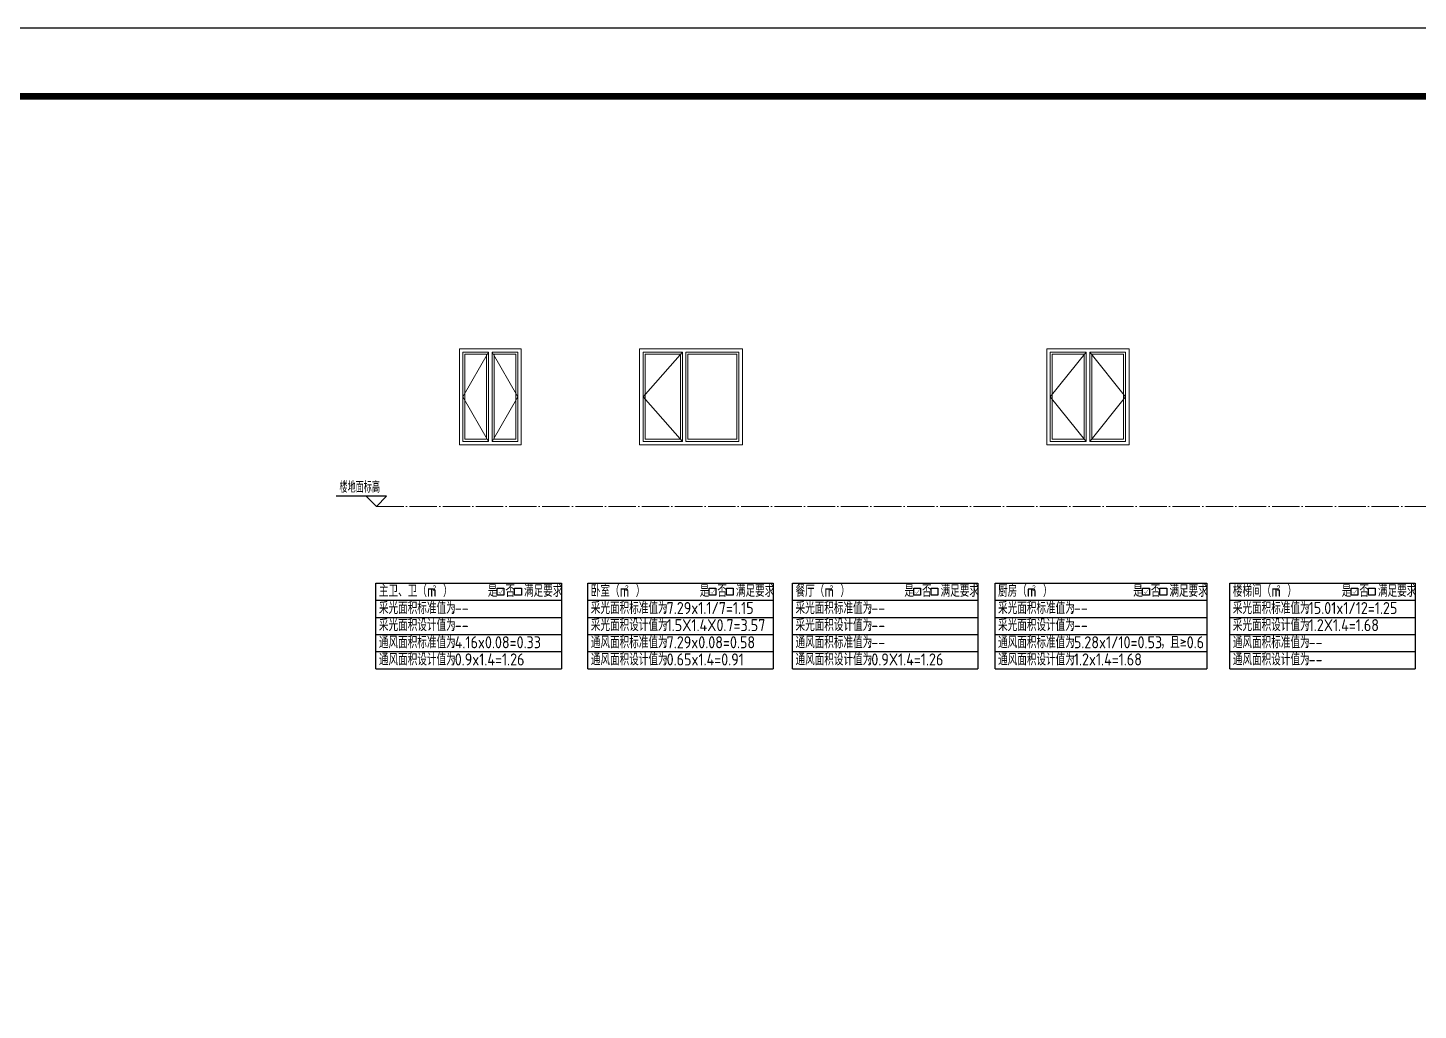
# Model space of a CAD drawing. Extents: x -518115 to 389031, y -231062 to 1628073.
# Drawn here: x 7938 to 28225, y -161765 to -147435 of the extents above; entities that cross this region are included whole.
import ezdxf

# ---------------------------------------------------------------- set-up
doc = ezdxf.new("R2010")
doc.units = 0
doc.header["$LTSCALE"] = 1000
doc.header["$MEASUREMENT"] = 0
doc.linetypes.add('DOTE', pattern=[2.42, 2, -0.2, 0.02, -0.2])
for name, color, linetype in [('AD-INDX', 43, 'Continuous'), ('DIM_ELEV', 3, 'Continuous'), ('图框', 140, 'Continuous')]:
    doc.layers.add(name, color=color, linetype=linetype)
for name, color, linetype, lineweight in [('DOTE', 19, 'DOTE', 9), ('WINDOW', 144, 'Continuous', 15), ('立面-普通轮廓', 7, 'Continuous', 18), ('立面-窗开启线', 250, 'Continuous', 13)]:
    doc.layers.add(name, color=color, linetype=linetype, lineweight=lineweight)
doc.layers.add('yichutu', color=7, linetype='Continuous', true_color=0xffffff, plot=False)
doc.layers.add('不打印-标记', color=10, linetype='Continuous', lineweight=9, plot=False)
doc.styles.add('_TCH_DIM', font='SIMPLEX.shx', dxfattribs={"width": 0.7, "bigfont": 'GBCBIG.shx'})
doc.styles.get("Standard").update_dxf_attribs({"font": 'gbenor.shx', "bigfont": 'gbcbig.shx'})

# ---------------------------------------------------------------- blocks, each defined once
blk = doc.blocks.new('TK')
at = {"layer": '图框'}
blk.add_lwpolyline([(465375, 548714), (549475, 548714), (549475, 489314), (465375, 489314)], close=True, dxfattribs=at)
blk.add_lwpolyline([(465375, 548714), (549475, 548714), (549475, 489314), (465375, 489314)], close=True, dxfattribs=at)
at = {"layer": '图框', "const_width": 100}
blk.add_lwpolyline([(548475, 490314), (548475, 547714), (467875, 547714), (467875, 490314)], close=True, dxfattribs=at)
blk = doc.blocks.new('yct-841-594-84100-59399.9999999999-100-1000.0')
at = {"layer": 'yichutu', "color": 7, "true_color": 0xffffff}
blk.add_lwpolyline([(0, 0), (0, 59400), (84100, 59400), (84100, 0)], close=True, dxfattribs=at)

msp = doc.modelspace()

# ---------------------------------------------------------------- linework, layer by layer
for p, q in [((13018.3, -156784.6), (13018.3, -155534.6)), ((13018.3, -155534.6), (15723.9, -155534.6)), ((15723.9, -155534.6), (15723.9, -156784.6)), ((16109.8, -156784.6), (16109.8, -155534.6)), ((16109.8, -155534.6), (18815.4, -155534.6)), ((18815.4, -155534.6), (18815.4, -156784.6)), ((19096.3, -156784.6), (19096.3, -155534.6)), ((19096.3, -155534.6), (21801.9, -155534.6)), ((21801.9, -155534.6), (21801.9, -156784.6)), ((22051.8, -156784.6), (22051.8, -155534.6)), ((22051.8, -155534.6), (25140.9, -155534.6)), ((25140.9, -155534.6), (25140.9, -156784.6)), ((25477.3, -156784.6), (25477.3, -155534.6)), ((25477.3, -155534.6), (28182.9, -155534.6)), ((28182.9, -155534.6), (28182.9, -156784.6)), ((13018.3, -155784.6), (15723.9, -155784.6)), ((13018.3, -155784.6), (15723.9, -155784.6)), ((16109.8, -155784.6), (18815.4, -155784.6)), ((16109.8, -155784.6), (18815.4, -155784.6)), ((19096.3, -155784.6), (21801.9, -155784.6)), ((19096.3, -155784.6), (21801.9, -155784.6)), ((22051.8, -155784.6), (25140.9, -155784.6)), ((22051.8, -155784.6), (25140.9, -155784.6)), ((25477.3, -155784.6), (28182.9, -155784.6)), ((25477.3, -155784.6), (28182.9, -155784.6)), ((13018.3, -156034.6), (15723.9, -156034.6)), ((16109.8, -156034.6), (18815.4, -156034.6)), ((19096.3, -156034.6), (21801.9, -156034.6)), ((22051.8, -156034.6), (25140.9, -156034.6)), ((25477.3, -156034.6), (28182.9, -156034.6)), ((13018.3, -156284.6), (15723.9, -156284.6)), ((16109.8, -156284.6), (18815.4, -156284.6)), ((19096.3, -156284.6), (21801.9, -156284.6)), ((22051.8, -156284.6), (25140.9, -156284.6)), ((25477.3, -156284.6), (28182.9, -156284.6)), ((13018.3, -156534.6), (15723.9, -156534.6)), ((16109.8, -156534.6), (18815.4, -156534.6)), ((19096.3, -156534.6), (21801.9, -156534.6)), ((22051.8, -156534.6), (25140.9, -156534.6)), ((25477.3, -156534.6), (28182.9, -156534.6)), ((13018.3, -156784.6), (15723.9, -156784.6)), ((16109.8, -156784.6), (18815.4, -156784.6)), ((19096.3, -156784.6), (21801.9, -156784.6)), ((22051.8, -156784.6), (25140.9, -156784.6)), ((25477.3, -156784.6), (28182.9, -156784.6))]:
    msp.add_line(p, q)
for points in [[(14786.1, -155611.2), (14886.1, -155611.2), (14886.1, -155711.2), (14786.1, -155711.2)], [(15040.1, -155611.2), (15140.1, -155611.2), (15140.1, -155711.2), (15040.1, -155711.2)], [(17877.6, -155611.2), (17977.6, -155611.2), (17977.6, -155711.2), (17877.6, -155711.2)], [(18131.6, -155611.2), (18231.6, -155611.2), (18231.6, -155711.2), (18131.6, -155711.2)], [(20864.1, -155611.2), (20964.1, -155611.2), (20964.1, -155711.2), (20864.1, -155711.2)], [(21118.1, -155611.2), (21218.1, -155611.2), (21218.1, -155711.2), (21118.1, -155711.2)], [(24203.1, -155611.2), (24303.1, -155611.2), (24303.1, -155711.2), (24203.1, -155711.2)], [(24457.1, -155611.2), (24557.1, -155611.2), (24557.1, -155711.2), (24457.1, -155711.2)], [(27245.1, -155611.2), (27345.1, -155611.2), (27345.1, -155711.2), (27245.1, -155711.2)], [(27499.1, -155611.2), (27599.1, -155611.2), (27599.1, -155711.2), (27499.1, -155711.2)]]:
    msp.add_lwpolyline(points, close=True)
at = {"color": 6, "const_width": 5}
for points in [[(14812.1, -155665.7), (14830.1, -155686.2), (14873.1, -155624.2)], [(17903.6, -155665.7), (17921.6, -155686.2), (17964.6, -155624.2)], [(20890.1, -155665.7), (20908.1, -155686.2), (20951.1, -155624.2)], [(24229.1, -155665.7), (24247.1, -155686.2), (24290.1, -155624.2)], [(27271.1, -155665.7), (27289.1, -155686.2), (27332.1, -155624.2)]]:
    msp.add_lwpolyline(points, dxfattribs=at)
at = {"layer": 'DIM_ELEV'}
for p, q in [((13174.1, -154267.7), (12439.5, -154267.7)), ((13024.1, -154417.7), (12874.1, -154267.7)), ((13024.1, -154417.7), (13174.1, -154267.7))]:
    msp.add_line(p, q, dxfattribs=at)
at = {"layer": 'DOTE', "ltscale": 0.2}
msp.add_line((13024.1, -154417.7), (36430, -154417.7), dxfattribs=at)
at = {"layer": 'WINDOW'}
for points in [[(14286.6, -152167.7), (14661.6, -152167.7), (14661.6, -153467.7), (14286.6, -153467.7)], [(15086.6, -152167.7), (14711.6, -152167.7), (14711.6, -153467.7), (15086.6, -153467.7)], [(16914.6, -152167.7), (17489.6, -152167.7), (17489.6, -153467.7), (16914.6, -153467.7)], [(18314.6, -152167.7), (17539.6, -152167.7), (17539.6, -153467.7), (18314.6, -153467.7)], [(22856.6, -152167.7), (23381.6, -152167.7), (23381.6, -153467.7), (22856.6, -153467.7)], [(23956.6, -152167.7), (23431.6, -152167.7), (23431.6, -153467.7), (23956.6, -153467.7)]]:
    msp.add_lwpolyline(points, close=True, dxfattribs=at)
at = {"layer": 'WINDOW', "color": 250}
for points in [[(14316.6, -152197.7), (14631.6, -152197.7), (14631.6, -153437.7), (14316.6, -153437.7)], [(15056.6, -152197.7), (14741.6, -152197.7), (14741.6, -153437.7), (15056.6, -153437.7)], [(16944.6, -152197.7), (17459.6, -152197.7), (17459.6, -153437.7), (16944.6, -153437.7)], [(18284.6, -152197.7), (17569.6, -152197.7), (17569.6, -153437.7), (18284.6, -153437.7)], [(22886.6, -152197.7), (23351.6, -152197.7), (23351.6, -153437.7), (22886.6, -153437.7)], [(23926.6, -152197.7), (23461.6, -152197.7), (23461.6, -153437.7), (23926.6, -153437.7)]]:
    msp.add_lwpolyline(points, close=True, dxfattribs=at)
at = {"layer": '立面-普通轮廓'}
for points in [[(14236.6, -152117.7), (15136.6, -152117.7), (15136.6, -153517.7), (14236.6, -153517.7)], [(18364.6, -152117.7), (16864.6, -152117.7), (16864.6, -153517.7), (18364.6, -153517.7)], [(24006.6, -152117.7), (22806.6, -152117.7), (22806.6, -153517.7), (24006.6, -153517.7)]]:
    msp.add_lwpolyline(points, close=True, dxfattribs=at)
at = {"layer": '立面-窗开启线', "color": 4, "ltscale": 0.5}
for points in [[(14661.6, -152167.7), (14286.6, -152817.7), (14661.6, -153467.7)], [(14711.6, -152167.7), (15086.6, -152817.7), (14711.6, -153467.7)], [(17489.6, -152167.7), (16914.6, -152817.7), (17489.6, -153467.7)], [(23381.6, -152167.7), (22856.6, -152817.7), (23381.6, -153467.7)], [(23431.6, -152167.7), (23956.6, -152817.7), (23431.6, -153467.7)]]:
    msp.add_lwpolyline(points, dxfattribs=at)

# ---------------------------------------------------------------- block references
msp.add_blockref('TK', (-466360.9, -696148.7))
at = {"layer": 'yichutu'}
msp.add_blockref('yct-841-594-84100-59399.9999999999-100-1000.0', (-985.9, -206835), dxfattribs=at)

# ---------------------------------------------------------------- texts
at = {"color": 91, "true_color": 0x7df289}
for s, p in [('是', (14649.9, -155735.8)), ('否', (14906.9, -155735.8)), ('满足要求', (15177.9, -155735.8)), ('是', (17741.4, -155735.8)), ('否', (17998.4, -155735.8)), ('满足要求', (18269.4, -155735.8)), ('是', (20727.9, -155735.8)), ('否', (20984.9, -155735.8)), ('满足要求', (21255.9, -155735.8)), ('是', (24066.9, -155735.8)), ('否', (24323.9, -155735.8)), ('满足要求', (24594.9, -155735.8)), ('是', (27108.9, -155735.8)), ('否', (27365.9, -155735.8)), ('满足要求', (27636.9, -155735.8))]:
    msp.add_text(s, height=175, dxfattribs=at).set_placement(p)
at = {"layer": 'AD-INDX', "color": 1}
for p in [(13842.9, -155643.5), (16649.4, -155643.5), (19635.9, -155643.5), (22591.3, -155643.5), (26159.9, -155643.5)]:
    msp.add_text('2', height=75.6, dxfattribs=at).set_placement(p)
at = {"layer": 'DIM_ELEV', "color": 7, "style": '_TCH_DIM', "width": 0.7}
msp.add_text('楼地面标高', height=168.79, dxfattribs=at).set_placement((12485.5, -154217.6))
at = {"layer": '不打印-标记', "color": 1}
for s, p in [('主卫、卫（m ）', (13061.4, -155735.8)), ('卧室（m ）', (16152.9, -155735.8)), ('餐厅（m ）', (19139.4, -155735.8)), ('厨房（m ）', (22094.9, -155735.8)), ('楼梯间（m ）', (25520.4, -155735.8)), ('采光面积标准值为', (13061.4, -155985.8)), ('采光面积标准值为', (16152.9, -155985.8)), ('采光面积标准值为', (19139.4, -155985.8)), ('采光面积标准值为', (22094.9, -155985.8)), ('采光面积标准值为', (25520.4, -155985.8)), (':--', (14119.1, -155985.8)), (':7.29x1.1/7=1.15', (17210.6, -155985.8)), (':--', (20197.1, -155985.8)), (':--', (23152.6, -155985.8)), (':15.01x1/12=1.25', (26578.1, -155985.8)), ('通风面积标准值为', (13061.4, -156485.8)), (':4.16x0.08=0.33', (14119.1, -156485.8)), ('通风面积标准值为', (16152.9, -156485.8)), (':7.29x0.08=0.58', (17210.6, -156485.8)), ('通风面积标准值为', (19139.4, -156485.8)), (':--', (20197.1, -156485.8)), ('通风面积标准值为', (22094.9, -156485.8)), (':5.28x1/10=0.53', (23152.6, -156485.8)), ('，且≥0.6', (24465.4, -156485.8)), ('通风面积标准值为', (25520.4, -156485.8)), (':--', (26578.1, -156485.8))]:
    msp.add_text(s, height=175, dxfattribs=at).set_placement(p)
at = {"layer": '不打印-标记', "color": 2}
for s, p in [('采光面积设计值为', (13061.4, -156235.8)), (':--', (14119.1, -156235.8)), ('采光面积设计值为', (16152.9, -156235.8)), (':1.5X1.4X0.7=3.57', (17210.6, -156235.8)), ('采光面积设计值为', (19139.4, -156235.8)), (':--', (20197.1, -156235.8)), ('采光面积设计值为', (22094.9, -156235.8)), (':--', (23152.6, -156235.8)), ('采光面积设计值为', (25520.4, -156235.8)), (':1.2X1.4=1.68', (26578.1, -156235.8)), ('通风面积设计值为', (13061.4, -156735.8)), (':0.9x1.4=1.26', (14119.1, -156735.8)), ('通风面积设计值为', (16152.9, -156735.8)), (':0.65x1.4=0.91', (17210.6, -156735.8)), ('通风面积设计值为', (19139.4, -156735.8)), (':0.9X1.4=1.26', (20197.1, -156735.8)), ('通风面积设计值为', (22094.9, -156735.8)), (':1.2x1.4=1.68', (23152.6, -156735.8)), ('通风面积设计值为', (25520.4, -156735.8)), (':--', (26578.1, -156735.8))]:
    msp.add_text(s, height=175, dxfattribs=at).set_placement(p)

doc.saveas('drawing.dxf')
